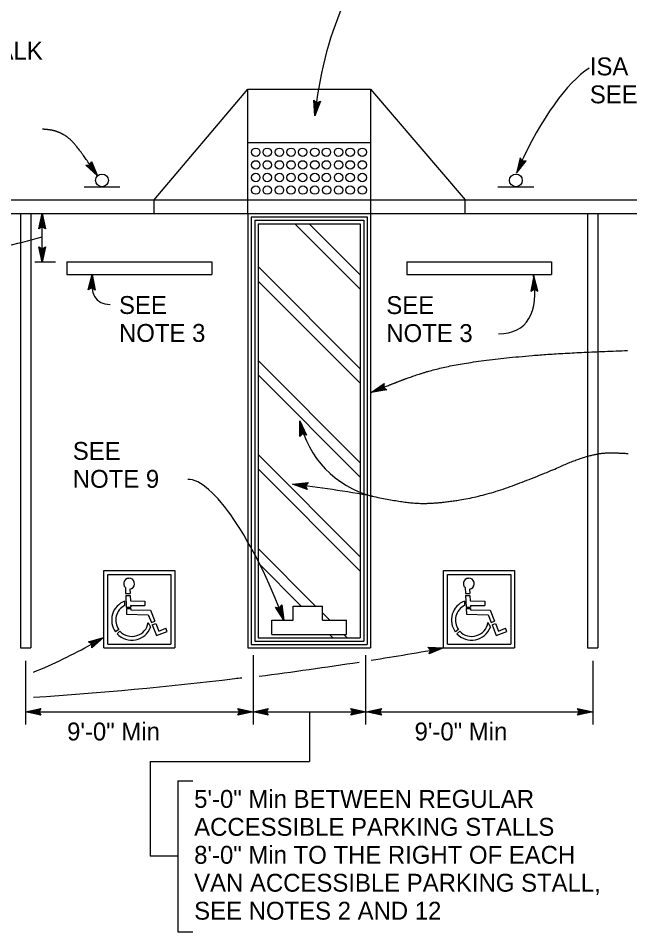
# Model space of a CAD drawing. Extents: x -893 to 867, y -474 to 712.
# Drawn here: x -685.8 to -446.4, y -115.1 to 242.3 of the extents above; entities that cross this region are included whole.
import ezdxf

# ---------------------------------------------------------------- set-up
doc = ezdxf.new("R2010")
doc.units = 0
for name, color, linetype in [('56 Stage 3 Anno', 7, 'Continuous'), ('57 Undefined', 7, 'Continuous'), ('60 Nongeo Data', 7, 'Continuous')]:
    doc.layers.add(name, color=color, linetype=linetype)

msp = doc.modelspace()

# ---------------------------------------------------------------- linework, layer by layer
at = {"layer": '56 Stage 3 Anno'}
for p, q in [((-569.65, 204.12), (-570.06, 210.25)), ((-570.06, 210.25), (-570.06, 210.25)), ((-570.06, 210.25), (-568.87, 209.26)), ((-569.44, 205.5), (-569.74, 209.97)), ((-567.42, 209.85), (-569.65, 204.12)), ((-567.81, 209.69), (-569.44, 205.48)), ((-569.23, 206.85), (-569.43, 209.74)), ((-568.2, 209.51), (-569.23, 206.85)), ((-569.02, 208.22), (-569.11, 209.45)), ((-568.57, 209.39), (-569.02, 208.22)), ((-568.87, 209.26), (-567.42, 209.85)), ((-567.42, 209.85), (-567.42, 209.85)), ((-569.65, 204.12), (-569.65, 204.12)), ((-657.77, 184.92), (-657.13, 186.34)), ((-657.29, 185.96), (-655.59, 181.78)), ((-657.13, 186.34), (-657.13, 186.34)), ((-657.13, 186.34), (-654.8, 180.65)), ((-489.33, 187.69), (-490.77, 181.71)), ((-490.77, 181.71), (-486.93, 186.51)), ((-489.11, 187.34), (-490.17, 182.95)), ((-490.16, 182.96), (-487.36, 186.46)), ((-488.89, 186.97), (-489.56, 184.19)), ((-489.56, 184.19), (-487.75, 186.45)), ((-488.48, 186.38), (-489.33, 187.69)), ((-489.33, 187.69), (-489.33, 187.69)), ((-488.65, 186.66), (-488.95, 185.43)), ((-488.95, 185.43), (-488.18, 186.4)), ((-486.93, 186.51), (-488.48, 186.38)), ((-486.93, 186.51), (-486.93, 186.51)), ((-659.32, 184.81), (-657.77, 184.92)), ((-654.8, 180.65), (-659.32, 184.81)), ((-659.32, 184.81), (-659.32, 184.81)), ((-655.6, 181.79), (-658.89, 184.83)), ((-656.37, 182.92), (-658.5, 184.88)), ((-657.16, 184.05), (-658.07, 184.89)), ((-657.64, 185.22), (-657.16, 184.05)), ((-657.46, 185.56), (-656.37, 182.92)), ((-654.8, 180.65), (-654.8, 180.65)), ((-490.77, 181.71), (-490.77, 181.71)), ((-677.8, 159.93), (-676.46, 165.93)), ((-677.45, 160.15), (-676.47, 164.55)), ((-676.46, 146.93), (-676.46, 165.93)), ((-676.46, 165.93), (-676.46, 165.93)), ((-676.46, 165.93), (-675.13, 159.93)), ((-676.46, 164.54), (-675.49, 160.17)), ((-677.09, 160.38), (-676.47, 163.17)), ((-676.74, 160.56), (-676.47, 161.79)), ((-676.47, 163.17), (-675.84, 160.34)), ((-676.47, 161.79), (-676.2, 160.58)), ((-676.46, 160.73), (-677.8, 159.93)), ((-677.8, 159.93), (-677.8, 159.93)), ((-675.13, 159.93), (-676.46, 160.73)), ((-675.13, 159.93), (-675.13, 159.93)), ((-676.46, 146.93), (-677.79, 152.93)), ((-677.79, 152.93), (-677.79, 152.93)), ((-677.79, 152.93), (-676.46, 152.13)), ((-676.47, 148.32), (-677.44, 152.7)), ((-676.46, 149.69), (-677.09, 152.52)), ((-676.46, 151.07), (-676.73, 152.28)), ((-676.46, 152.13), (-675.12, 152.93)), ((-675.12, 152.93), (-676.46, 146.93)), ((-675.48, 152.71), (-676.46, 148.31)), ((-675.84, 152.48), (-676.46, 149.69)), ((-676.19, 152.3), (-676.46, 151.07)), ((-675.12, 152.93), (-675.12, 152.93)), ((-679.3, 147.04), (-671.25, 147.04)), ((-676.46, 146.93), (-676.46, 146.93)), ((-658.39, 136.09), (-656.82, 142.03)), ((-658.03, 136.29), (-656.87, 140.65)), ((-656.87, 140.64), (-656.08, 136.23)), ((-656.82, 142.03), (-656.82, 142.03)), ((-656.82, 142.03), (-655.73, 135.98)), ((-483.99, 141.53), (-485.08, 135.48)), ((-483.94, 140.14), (-484.73, 135.73)), ((-482.41, 135.59), (-483.99, 141.53)), ((-483.99, 141.53), (-483.99, 141.53)), ((-482.78, 135.79), (-483.94, 140.15)), ((-657.02, 136.83), (-658.39, 136.09)), ((-658.39, 136.09), (-658.39, 136.09)), ((-657.66, 136.51), (-656.93, 139.27)), ((-657.31, 136.67), (-656.98, 137.89)), ((-655.73, 135.98), (-657.02, 136.83)), ((-656.98, 137.89), (-656.76, 136.67)), ((-656.93, 139.27), (-656.41, 136.42)), ((-655.73, 135.98), (-655.73, 135.98)), ((-485.08, 135.48), (-483.78, 136.33)), ((-483.88, 138.77), (-484.39, 135.92)), ((-483.82, 137.39), (-484.04, 136.17)), ((-483.15, 136.01), (-483.88, 138.77)), ((-483.5, 136.17), (-483.82, 137.39)), ((-483.78, 136.33), (-482.41, 135.59)), ((-485.08, 135.48), (-485.08, 135.48)), ((-482.41, 135.59), (-482.41, 135.59)), ((-547.62, 95.95), (-542.55, 99.42)), ((-541.55, 96.94), (-547.62, 95.95)), ((-541.89, 97.19), (-546.34, 96.46)), ((-546.33, 96.47), (-542.63, 99)), ((-545.06, 96.98), (-542.67, 98.61)), ((-542.24, 97.44), (-545.06, 96.98)), ((-543.78, 97.49), (-542.75, 98.19)), ((-542.53, 97.69), (-543.78, 97.49)), ((-542.55, 99.42), (-542.8, 97.88)), ((-542.8, 97.88), (-541.55, 96.94)), ((-542.55, 99.42), (-542.55, 99.42)), ((-541.55, 96.94), (-541.55, 96.94)), ((-547.62, 95.95), (-547.62, 95.95)), ((-575.61, 78.61), (-575.54, 84.76)), ((-575.54, 84.76), (-575.54, 84.76)), ((-575.54, 84.76), (-573, 79.17)), ((-575.3, 78.9), (-575.26, 83.41)), ((-575.25, 83.4), (-573.4, 79.32)), ((-574.46, 79.67), (-575.61, 78.61)), ((-575, 79.2), (-574.97, 82.06)), ((-574.97, 82.06), (-573.77, 79.42)), ((-574.7, 79.44), (-574.69, 80.7)), ((-574.69, 80.7), (-574.17, 79.58)), ((-573, 79.17), (-574.46, 79.67)), ((-573, 79.17), (-573, 79.17)), ((-575.61, 78.61), (-575.61, 78.61)), ((-578.48, 60.05), (-572.36, 60.62)), ((-572.7, 57.97), (-578.48, 60.05)), ((-578.48, 60.05), (-578.48, 60.05)), ((-572.87, 58.35), (-577.11, 59.88)), ((-577.1, 59.88), (-572.64, 60.29)), ((-575.74, 59.7), (-572.86, 59.97)), ((-573.06, 58.73), (-575.74, 59.7)), ((-574.37, 59.53), (-573.14, 59.64)), ((-573.19, 59.1), (-574.37, 59.53)), ((-572.36, 60.62), (-573.32, 59.4)), ((-573.32, 59.4), (-572.7, 57.97)), ((-572.7, 57.97), (-572.7, 57.97)), ((-572.36, 60.62), (-572.36, 60.62)), ((-581.81, 6.77), (-585.13, 11.94)), ((-585.13, 11.94), (-585.13, 11.94)), ((-585.13, 11.94), (-583.61, 11.65)), ((-582.29, 8.07), (-584.72, 11.84)), ((-582.76, 9.36), (-584.33, 11.8)), ((-583.24, 10.66), (-583.91, 11.7)), ((-583.61, 11.65), (-582.63, 12.86)), ((-583.41, 11.91), (-583.24, 10.66)), ((-583.14, 12.19), (-582.76, 9.36)), ((-582.89, 12.54), (-582.29, 8.06)), ((-582.63, 12.86), (-582.63, 12.86)), ((-582.63, 12.86), (-581.81, 6.77)), ((-581.81, 6.77), (-581.81, 6.77)), ((-658.33, -1.71), (-652.45, 0.08)), ((-652.45, 0.08), (-657.01, -4.04)), ((-652.45, 0.08), (-652.45, 0.08)), ((-656.97, -2.48), (-658.33, -1.71)), ((-658.33, -1.71), (-658.33, -1.71)), ((-657.96, -1.92), (-653.65, -0.6)), ((-657.58, -2.11), (-654.85, -1.28)), ((-657.26, -2.33), (-656.05, -1.96)), ((-657.01, -4.04), (-656.97, -2.48)), ((-654.85, -1.28), (-657, -3.22)), ((-653.66, -0.61), (-656.98, -3.61)), ((-656.05, -1.96), (-656.97, -2.79)), ((-657.01, -4.04), (-657.01, -4.04)), ((-593.9, -6.92), (-593.9, -34.07)), ((-549.9, -6.92), (-549.9, -34.07)), ((-524.4, -4.98), (-525.43, -3.81)), ((-525.43, -3.81), (-525.43, -3.81)), ((-525.43, -3.81), (-519.28, -4.07)), ((-525.15, -4.12), (-520.64, -4.31)), ((-519.28, -4.07), (-524.96, -6.43)), ((-524.96, -6.43), (-524.4, -4.98)), ((-524.96, -6.43), (-524.96, -6.43)), ((-524.86, -4.43), (-522, -4.55)), ((-520.65, -4.32), (-524.79, -6.04)), ((-522, -4.55), (-524.67, -5.67)), ((-524.62, -4.74), (-523.36, -4.8)), ((-523.36, -4.8), (-524.51, -5.27)), ((-519.28, -4.07), (-519.28, -4.07)), ((-682.9, -9.07), (-682.9, -34.07)), ((-460.9, -9.07), (-460.9, -34.07)), ((-682.9, -29.07), (-676.9, -27.74)), ((-681.51, -29.06), (-677.14, -28.1)), ((-680.14, -29.07), (-677.31, -28.44)), ((-676.9, -27.74), (-677.7, -29.07)), ((-676.9, -27.74), (-676.9, -27.74)), ((-599.1, -29.07), (-599.9, -27.73)), ((-599.9, -27.73), (-599.9, -27.73)), ((-599.9, -27.73), (-593.9, -29.07)), ((-599.69, -28.08), (-595.28, -29.07)), ((-599.45, -28.44), (-596.67, -29.07)), ((-593.9, -29.07), (-587.9, -27.74)), ((-592.51, -29.06), (-588.14, -28.1)), ((-591.14, -29.07), (-588.32, -28.44)), ((-587.9, -27.74), (-588.7, -29.07)), ((-587.9, -27.74), (-587.9, -27.74)), ((-554.84, -29.07), (-555.64, -27.73)), ((-555.64, -27.73), (-555.64, -27.73)), ((-555.64, -27.73), (-549.64, -29.07)), ((-555.43, -28.08), (-551.02, -29.07)), ((-555.19, -28.44), (-552.41, -29.07)), ((-549.64, -29.07), (-543.64, -27.74)), ((-548.25, -29.06), (-543.88, -28.1)), ((-546.88, -29.07), (-544.06, -28.44)), ((-543.64, -27.74), (-544.44, -29.07)), ((-543.64, -27.74), (-543.64, -27.74)), ((-466.1, -29.07), (-466.9, -27.73)), ((-466.9, -27.73), (-466.9, -27.73)), ((-466.9, -27.73), (-460.9, -29.07)), ((-466.69, -28.08), (-462.28, -29.07)), ((-466.45, -28.44), (-463.67, -29.07)), ((-682.9, -29.07), (-593.9, -29.07)), ((-676.9, -30.41), (-682.9, -29.07)), ((-682.9, -29.07), (-682.9, -29.07)), ((-677.12, -30.05), (-681.52, -29.07)), ((-677.35, -29.69), (-680.14, -29.07)), ((-678.76, -29.07), (-677.55, -28.8)), ((-677.53, -29.35), (-678.76, -29.07)), ((-677.7, -29.07), (-676.9, -30.41)), ((-676.9, -30.41), (-676.9, -30.41)), ((-593.9, -29.07), (-599.9, -30.4)), ((-599.9, -30.4), (-599.1, -29.07)), ((-599.9, -30.4), (-599.9, -30.4)), ((-595.29, -29.07), (-599.67, -30.04)), ((-596.67, -29.07), (-599.49, -29.69)), ((-599.28, -28.79), (-598.05, -29.07)), ((-598.05, -29.07), (-599.26, -29.33)), ((-593.9, -29.07), (-549.9, -29.07)), ((-587.9, -30.41), (-593.9, -29.07)), ((-593.9, -29.07), (-593.9, -29.07)), ((-593.9, -29.07), (-593.9, -29.07)), ((-588.12, -30.05), (-592.52, -29.07)), ((-588.35, -29.69), (-591.14, -29.07)), ((-589.76, -29.07), (-588.55, -28.8)), ((-588.53, -29.35), (-589.76, -29.07)), ((-588.7, -29.07), (-587.9, -30.41)), ((-587.9, -30.41), (-587.9, -30.41)), ((-571.77, -29.07), (-571.77, -48.56)), ((-549.64, -29.07), (-555.64, -30.4)), ((-555.64, -30.4), (-554.84, -29.07)), ((-555.64, -30.4), (-555.64, -30.4)), ((-551.03, -29.07), (-555.41, -30.04)), ((-552.41, -29.07), (-555.23, -29.69)), ((-555.02, -28.79), (-553.79, -29.07)), ((-553.79, -29.07), (-555, -29.33)), ((-549.9, -29.07), (-460.9, -29.07)), ((-549.64, -29.07), (-549.64, -29.07)), ((-543.64, -30.41), (-549.64, -29.07)), ((-549.64, -29.07), (-549.64, -29.07)), ((-543.86, -30.05), (-548.26, -29.07)), ((-544.09, -29.69), (-546.88, -29.07)), ((-545.5, -29.07), (-544.29, -28.8)), ((-544.27, -29.35), (-545.5, -29.07)), ((-544.44, -29.07), (-543.64, -30.41)), ((-543.64, -30.41), (-543.64, -30.41)), ((-460.9, -29.07), (-466.9, -30.4)), ((-466.9, -30.4), (-466.1, -29.07)), ((-466.9, -30.4), (-466.9, -30.4)), ((-462.29, -29.07), (-466.67, -30.04)), ((-463.67, -29.07), (-466.49, -29.69)), ((-466.28, -28.79), (-465.05, -29.07)), ((-465.05, -29.07), (-466.26, -29.33)), ((-460.9, -29.07), (-460.9, -29.07)), ((-634.15, -48.56), (-634.15, -85.57)), ((-634.15, -48.56), (-571.77, -48.56)), ((-623.36, -56.03), (-623.36, -115.11)), ((-623.36, -56.03), (-617.51, -56.03)), ((-623.36, -85.57), (-634.15, -85.57)), ((-623.36, -115.11), (-617.51, -115.11))]:
    msp.add_line(p, q, dxfattribs=at)
for centre, radius, start, end in [((-742.25, 381.66), 234.23, 278.6002, 286.3111), ((-537.74, 92.78), 38.64, 191.9841, 255.6516), ((-660.13, -586.13), 651.32, 80.01003, 82.799), ((-752.4, 165.94), 193.58, 292.0108, 299.5675), ((-771.11, 1403.44), 1429.86, 278.99275, 280.14369), ((-771.11, 1403.44), 1429.86, 277.21613, 278.8012), ((-773.17, 1403.44), 1429.86, 273.74447, 276.914), ((-767.36, 1404.13), 1429.86, 276.67961, 276.79156)]:
    msp.add_arc(centre, radius, start, end, dxfattribs=at)
for centre, major_axis, ratio, start_param, end_param in [((-551.48, 217.82), (-10.4, -48.56), 0.319675, 3.215662, 5.065976), ((-475.82, 170.22), (-22.28, -54.43), 0.312272, 3.559753, 4.576801), ((-615.33, 177.23), (39.42, 45.27), 0.306995, 2.681567, 3.401652), ((-565.18, 210.41), (-76.99, 88.42), 0.306995, 2.881533, 3.601618), ((-598.69, 3.1), (22.32, -58.48), 0.273075, 1.529454, 3.048361)]:
    msp.add_ellipse(centre, major_axis=major_axis, ratio=ratio, start_param=start_param, end_param=end_param, dxfattribs=at)
for points in [[(-654.8, 180.65), (-659.48, 187.59), (-662.57, 191.71), (-665.29, 194.9), (-668.19, 196.96), (-671.38, 198.27), (-674.01, 198.74), (-676.35, 198.93)], [(-547.62, 95.95), (-538.27, 99.71), (-533.03, 101.71), (-521.85, 105.37), (-504.54, 108.47), (-474.74, 111.37), (-447.29, 112.33)], [(-547.32, 55.34), (-533.84, 52.43), (-519.97, 52.56), (-500.66, 56.1), (-477.26, 65.21), (-467.74, 69.56), (-459.18, 72.01), (-453.06, 72.42), (-447.07, 72.01)]]:
    msp.add_open_spline(points, degree=2, dxfattribs=at)
at = {"layer": '60 Nongeo Data'}
for p, q in [((-632.58, 171.26), (-595.9, 214.6)), ((-595.9, 165.93), (-595.9, 214.6)), ((-595.9, 214.6), (-547.9, 214.6)), ((-547.9, 214.6), (-547.9, 165.93)), ((-547.9, 214.6), (-510.78, 171.26)), ((-595.9, 193.77), (-547.9, 193.77)), ((-660.03, 176.3), (-646.03, 176.3)), ((-498, 176.3), (-484, 176.3)), ((-731.17, 171.26), (-424.9, 171.26)), ((-632.58, 165.93), (-632.58, 171.26)), ((-510.78, 165.93), (-510.78, 171.26)), ((-731.17, 165.93), (-680.9, 165.93)), ((-684.9, 165.93), (-684.9, -4.07)), ((-680.9, 165.93), (-680.9, -4.07)), ((-680.9, 165.93), (-595.9, 165.93)), ((-650.57, 165.93), (-468.57, 165.93)), ((-595.9, 165.93), (-595.9, -4.07)), ((-595.9, 165.93), (-547.9, 165.93)), ((-594.57, 164.6), (-594.57, -2.74)), ((-594.57, 164.6), (-549.24, 164.6)), ((-549.24, 164.6), (-549.24, -2.74)), ((-547.9, 165.93), (-547.9, -4.07)), ((-547.9, 165.93), (-462.9, 165.93)), ((-462.9, 165.93), (-424.9, 165.93)), ((-462.9, 165.93), (-462.9, -4.07)), ((-458.9, 165.93), (-458.9, -4.07)), ((-593.24, 163.26), (-593.24, -1.4)), ((-593.24, 163.26), (-550.57, 163.26)), ((-591.9, 161.93), (-591.9, -0.07)), ((-591.9, 161.93), (-551.9, 161.93)), ((-577.56, 161.93), (-551.9, 136.27)), ((-571.9, 161.93), (-551.9, 141.93)), ((-551.9, 161.93), (-551.9, -0.07)), ((-550.57, 163.26), (-550.57, -1.4)), ((-666.74, 147.04), (-610.07, 147.04)), ((-666.74, 147.04), (-666.74, 142.04)), ((-610.07, 147.04), (-610.07, 142.04)), ((-533.74, 147.04), (-477.07, 147.04)), ((-533.74, 147.04), (-533.74, 142.04)), ((-477.07, 147.04), (-477.07, 142.04)), ((-591.9, 145.16), (-551.9, 105.16)), ((-666.74, 142.04), (-610.07, 142.04)), ((-591.9, 139.51), (-551.9, 99.5)), ((-533.74, 142.04), (-477.07, 142.04)), ((-591.9, 108.39), (-551.9, 68.39)), ((-591.9, 102.74), (-551.9, 62.74)), ((-591.9, 71.62), (-551.9, 31.62)), ((-591.9, 65.97), (-551.9, 25.97)), ((-591.9, 34.85), (-569.38, 12.34)), ((-591.9, 29.2), (-575.04, 12.34)), ((-652.28, -4.07), (-652.28, 26.19)), ((-652.28, 26.19), (-624.52, 26.19)), ((-624.52, 26.19), (-624.52, -4.07)), ((-519.28, -4.07), (-519.28, 26.19)), ((-519.28, 26.19), (-491.52, 26.19)), ((-491.52, 26.19), (-491.52, -4.07)), ((-650.78, 24.69), (-626.02, 24.69)), ((-650.78, -2.57), (-650.78, 24.69)), ((-642.89, 23.19), (-642.48, 23.19)), ((-626.02, 24.69), (-626.02, -2.57)), ((-517.78, 24.69), (-493.02, 24.69)), ((-517.78, -2.57), (-517.78, 24.69)), ((-509.89, 23.19), (-509.48, 23.19)), ((-493.02, 24.69), (-493.02, -2.57)), ((-643.86, 19.54), (-643.86, 19.54)), ((-643.85, 19.56), (-643.75, 17.28)), ((-642.09, 18.99), (-642.01, 17.28)), ((-510.86, 19.56), (-510.75, 17.28)), ((-510.86, 19.54), (-510.86, 19.54)), ((-509.09, 18.99), (-509.01, 17.28)), ((-643.75, 17.28), (-642.01, 17.28)), ((-643.71, 16.44), (-643.5, 11.95)), ((-643.71, 16.44), (-641.98, 16.44)), ((-641.97, 16.44), (-641.88, 14.38)), ((-641.88, 14.38), (-636.18, 14.27)), ((-510.75, 17.28), (-509.01, 17.28)), ((-510.71, 16.44), (-510.5, 11.95)), ((-510.71, 16.44), (-508.98, 16.44)), ((-508.97, 16.44), (-508.88, 14.38)), ((-508.88, 14.38), (-503.18, 14.27)), ((-644.14, 14.25), (-644.14, 12.53)), ((-643.5, 11.95), (-641.76, 11.95)), ((-643.47, 11.34), (-643.37, 9.11)), ((-643.47, 11.34), (-641.73, 11.34)), ((-641.79, 12.59), (-636.18, 12.48)), ((-641.79, 12.59), (-641.76, 11.95)), ((-641.73, 11.34), (-641.71, 10.83)), ((-641.71, 10.83), (-634.02, 10.68)), ((-636.18, 14.27), (-636.18, 12.48)), ((-578.2, 12.34), (-566.7, 12.34)), ((-578.2, 6.77), (-578.2, 12.34)), ((-566.7, 6.77), (-566.7, 12.34)), ((-511.14, 14.25), (-511.14, 12.53)), ((-510.5, 11.95), (-508.76, 11.95)), ((-510.47, 11.34), (-510.37, 9.11)), ((-510.47, 11.34), (-508.74, 11.34)), ((-508.79, 12.59), (-503.18, 12.48)), ((-508.79, 12.59), (-508.76, 11.95)), ((-508.74, 11.34), (-508.71, 10.83)), ((-508.71, 10.83), (-501.02, 10.68)), ((-503.18, 14.27), (-503.18, 12.48)), ((-643.37, 9.11), (-634.89, 8.94)), ((-634.89, 8.94), (-633.67, 5.88)), ((-634.02, 10.68), (-632.33, 6.41)), ((-566.7, 9.66), (-563.82, 6.77)), ((-510.37, 9.11), (-501.89, 8.94)), ((-501.89, 8.94), (-500.67, 5.88)), ((-501.02, 10.68), (-499.33, 6.41)), ((-634.92, 5.83), (-633.97, 4.03)), ((-633.67, 5.88), (-632.33, 6.41)), ((-633.33, 5), (-631.98, 5.53)), ((-633.33, 5), (-631.67, 0.8)), ((-631.98, 5.53), (-630.8, 2.54)), ((-630.8, 2.54), (-628, 3.63)), ((-627.52, 2.41), (-628, 3.63)), ((-586.51, 1.25), (-586.51, 6.77)), ((-586.51, 6.77), (-578.2, 6.77)), ((-566.7, 6.77), (-557.3, 6.77)), ((-557.3, 1.25), (-557.3, 6.77)), ((-501.92, 5.83), (-500.97, 4.03)), ((-500.67, 5.88), (-499.33, 6.41)), ((-500.33, 5), (-498.98, 5.53)), ((-500.33, 5), (-498.67, 0.8)), ((-498.98, 5.53), (-497.8, 2.54)), ((-497.8, 2.54), (-495, 3.63)), ((-494.52, 2.41), (-495, 3.63)), ((-646.44, 3.12), (-647.69, 2.22)), ((-645.99, 2.52), (-647.08, 1.5)), ((-631.67, 0.8), (-627.52, 2.41)), ((-586.51, 1.25), (-557.3, 1.25)), ((-563.95, 1.25), (-562.64, -0.07)), ((-558.3, 1.25), (-556.98, -0.07)), ((-513.44, 3.12), (-514.69, 2.22)), ((-512.99, 2.52), (-514.08, 1.5)), ((-498.67, 0.8), (-494.52, 2.41)), ((-650.78, -2.57), (-626.02, -2.57)), ((-594.57, -2.74), (-549.24, -2.74)), ((-593.24, -1.4), (-550.57, -1.4)), ((-591.9, -0.07), (-551.9, -0.07)), ((-517.78, -2.57), (-493.02, -2.57)), ((-684.9, -4.07), (-680.9, -4.07)), ((-652.28, -4.07), (-624.52, -4.07)), ((-595.9, -4.07), (-547.9, -4.07)), ((-519.28, -4.07), (-491.52, -4.07)), ((-462.9, -4.07), (-458.9, -4.07))]:
    msp.add_line(p, q, dxfattribs=at)
for centre, radius in [((-592.84, 189.89), 1.64), ((-588.31, 189.89), 1.64), ((-583.55, 189.89), 1.64), ((-578.99, 189.89), 1.64), ((-574.46, 189.89), 1.64), ((-569.7, 189.89), 1.64), ((-565.16, 189.89), 1.64), ((-560.4, 189.89), 1.64), ((-555.87, 189.89), 1.64), ((-551.11, 189.89), 1.64), ((-592.84, 184.96), 1.64), ((-588.31, 184.96), 1.64), ((-583.55, 184.96), 1.64), ((-578.99, 184.96), 1.64), ((-574.46, 184.96), 1.64), ((-569.7, 184.96), 1.64), ((-565.16, 184.96), 1.64), ((-560.4, 184.96), 1.64), ((-555.87, 184.96), 1.64), ((-551.11, 184.96), 1.64), ((-653.03, 178.88), 2.5), ((-592.84, 180.02), 1.64), ((-588.31, 180.02), 1.64), ((-583.55, 180.02), 1.64), ((-578.99, 180.02), 1.64), ((-574.46, 180.02), 1.64), ((-569.7, 180.02), 1.64), ((-565.16, 180.02), 1.64), ((-560.4, 180.02), 1.64), ((-555.87, 180.02), 1.64), ((-551.11, 180.02), 1.64), ((-491, 178.88), 2.5), ((-592.84, 175.09), 1.64), ((-588.31, 175.09), 1.64), ((-583.55, 175.09), 1.64), ((-579.02, 175.09), 1.64), ((-574.38, 175.09), 1.64), ((-569.73, 175.09), 1.64), ((-565.05, 175.09), 1.64), ((-560.4, 175.09), 1.64), ((-555.87, 175.09), 1.64), ((-551.11, 175.09), 1.64)]:
    msp.add_circle(centre, radius, dxfattribs=at)
for centre, radius, start, end in [((-642.41, 21.09), 2.13, 278.6354, 226.9819), ((-509.41, 21.09), 2.13, 278.6354, 226.9819), ((-641.33, 6.88), 7.89, 110.8877, 216.2326), ((-641.33, 6.88), 7.89, 110.8877, 216.2354), ((-641.27, 6.84), 6.37, 116.7766, 215.7522), ((-508.33, 6.88), 7.89, 110.8877, 216.2326), ((-508.33, 6.88), 7.89, 110.8877, 216.2354), ((-508.27, 6.84), 6.37, 116.7766, 215.7522), ((-641.33, 6.88), 7.89, 223.0917, 338.7814), ((-641.27, 6.91), 6.44, 222.9271, 350.3849), ((-641.33, 6.88), 7.89, 338.7814, 338.8071), ((-508.33, 6.88), 7.89, 223.0917, 338.7814), ((-508.27, 6.91), 6.44, 222.9271, 350.3849), ((-508.33, 6.88), 7.89, 338.7814, 338.8071)]:
    msp.add_arc(centre, radius, start, end, dxfattribs=at)

# ---------------------------------------------------------------- texts
at = {"layer": '57 Undefined'}
for s, p in [('SIDEWALK', (-724.57, 226.16)), ('ISA PARKING SIGN,', (-462.05, 219.98)), ('SEE NOTE 13', (-462.05, 209.04)), ('SEE', (-646.35, 126.62)), ('SEE', (-541.71, 126.58)), ('NOTE 3', (-646.35, 115.69)), ('NOTE 3', (-541.71, 115.64)), ('SEE', (-664.44, 69.53)), ('NOTE 9', (-664.44, 58.6)), ('9\'-0" Min', (-666.67, -40.26)), ('9\'-0" Min', (-530.65, -40.26)), ('5\'-0" Min BETWEEN REGULAR', (-616.93, -66.63)), ('ACCESSIBLE PARKING STALLS', (-616.93, -77.57)), ('8\'-0" Min TO THE RIGHT OF EACH', (-616.93, -88.51)), ('VAN ACCESSIBLE PARKING STALL,', (-616.93, -99.44)), ('SEE NOTES 2 AND 12', (-616.93, -110.38))]:
    msp.add_text(s, height=7, dxfattribs=at).set_placement(p)

doc.saveas('drawing.dxf')
